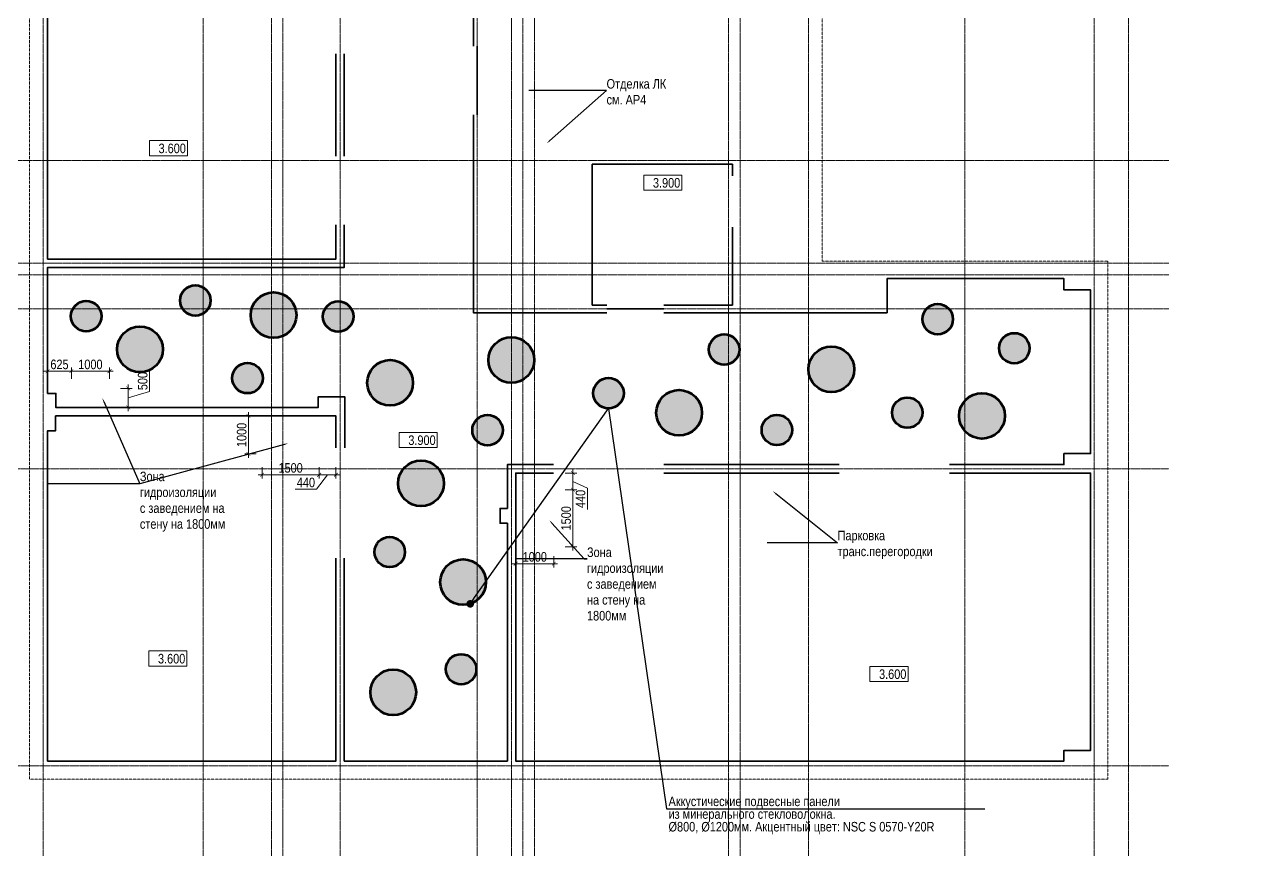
# Model space of a CAD drawing. Header units: millimetres. Extents: x -328335 to 1460319, y -208171 to 164069.
# Drawn here: x -489 to 31545, y 11296 to 32976 of the extents above; entities that cross this region are included whole.
import ezdxf
from ezdxf import colors
from ezdxf.entities.mleader import LeaderData, LeaderLine
from ezdxf.enums import TextEntityAlignment as Align
from ezdxf.math import Vec2, Vec3

# ---------------------------------------------------------------- set-up
doc = ezdxf.new("R2010")
doc.units = ezdxf.units.MM
doc.header["$LTSCALE"] = 0.5
doc.linetypes.add('CENTER', pattern=[50.8, 31.75, -6.35, 6.35, -6.35])
doc.linetypes.add('DASHED', pattern=[19.05, 12.7, -6.35])
doc.layers.get('Defpoints').update_dxf_attribs({"color": 140})
for name, color, linetype, lineweight in [('АИ_Плинтус', 3, 'Continuous', 9), ('АИ_Полы', 1, 'Continuous', 9), ('АИ_Полы_размеры', 7, 'Continuous', 5), ('АР6_потолок_отм', 5, 'Continuous', 5), ('АР6_Раздвижные_пер.', 160, 'Continuous', 5), ('АЦ_Бафы', 8, 'Continuous', 0), ('АЦ_Выноски', 7, 'Continuous', 5), ('АЦ_Стены', 8, 'Continuous', 70)]:
    doc.layers.add(name, color=color, linetype=linetype, lineweight=lineweight)
doc.layers.add('АИ_Т_Профиль', color=2, linetype='Continuous', lineweight=40, true_color=0xffff00)
doc.layers.add('РД_Оси_100', color=7, linetype='Continuous', lineweight=0, true_color=0x525252)
doc.layers.add('АР_Делит', color=120, linetype='Continuous', lineweight=0, plot=False)
doc.styles.add('Arial_Narrow_08', font='ARIALN.TTF', dxfattribs={"width": 0.8})
doc.styles.add('style1', font='ARIALN.TTF')
doc.dimstyles.new('Dim100_ареал', dxfattribs={"dimscale": 100, "dimtxt": 2.5, "dimasz": 1, "dimexe": 1, "dimexo": 1, "dimgap": 0.5, "dimtad": 1, "dimzin": 12, "dimdsep": 46, "dimtxsty": 'style1', "dimblk": 'ARCHTICK', "dimcen": 1, "dimdle": 1, "dimaunit": 1, "dimadec": 0, "dimazin": 3, "dimtfac": 1, "dimtmove": 1, "dimatfit": 3, "dimldrblk": 'OPEN30', "dimfxl": 2, "dimfxlon": 1, "dimtolj": 1, "dimtzin": 0, "dimlwd": 5, "dimlwe": 5, "dimarcsym": 0})

# ---------------------------------------------------------------- blocks, each defined once
blk = doc.blocks.new('СОШ_2200_АР_ОСИ_М100_28.05.24')
at = {"layer": 'АР_Делит', "color": 5, "linetype": 'DASHED'}
blk.add_lwpolyline([(114955, 135155), (114955, -355), (93595.036, -355), (93595.036, 13855), (94145, 13855), (94145, 68320), (66055, 68320), (66055, 13857.73), (83455, 13857.73), (83455, -355), (45245, -355), (45245, 13145), (44695, 13145), (44695, 26755), (45245, 26755), (45245, 68320), (20455, 68320), (20455, 26755), (27955, 26755), (27955, 13145), (-355, 13145), (-355, 100855), (37145, 100855), (37145, 129155)], dxfattribs=at)
at = {"layer": 'РД_Оси_100', "color": 8, "linetype": 'CENTER', "true_color": 0x808080}
for p, q in [((0, -6155), (0, 139938.679)), ((4200, -6155), (4200, 139938.679)), ((20100, -6155), (20100, 139938.679)), ((24200, -6155), (24200, 139938.679)), ((27600, -6155), (27600, 139938.679)), ((29555, 29400), (-5954.958, 29400)), ((-5954.958, 21300), (29555, 21300)), ((-5954.958, 13500), (29555, 13500))]:
    blk.add_line(p, q, dxfattribs=at)
for points in [[(5849.555, 139938.679), (6000, 139538.679), (6000, -6194.559)], [(6300, -6195.83), (6300, 139538.679), (6450, 139938.679)], [(7800, -6155), (7800, 139938.679)], [(11400, 139938.679), (11400, -6155)], [(12000.12, -6155), (12300, -5755), (12300, 139538.679), (12000, 139938.679)], [(12600, -6155), (12600, 139938.679)], [(13200, -6155), (12900, -5755), (12900, 139538.679), (13220.167, 139939.357)], [(17850, 139938.679), (18000, 139538.679), (18000, -6194.092)], [(18300, -6196.31), (18300, 139538.679), (18450, 139938.679)], [(28500, -6155), (28500, 139938.679)], [(29555, 26700), (-5454.958, 26700), (-5954.958, 26850)], [(29555, 26400), (-5454.958, 26400), (-5954.958, 26250)], [(29555, 25500), (-5954.958, 25500)]]:
    blk.add_lwpolyline(points, dxfattribs=at)
blk = doc.blocks.new('Отметка_план')
at = {"color": 7, "lineweight": 5}
blk.add_lwpolyline([(0, 0), (10, 0), (10, 4), (0, 4)], close=True, dxfattribs=at)
at = {"style": 'Arial_Narrow_08', "width": 0.8}
blk.add_attdef('OTMG', text='', height=2.5, dxfattribs=at).set_placement((9.06, 0.7), align=Align.RIGHT)
blk = doc.blocks.new('_ArchTick')
at = {"color": 0, "linetype": 'ByBlock', "const_width": 0.15}
blk.add_lwpolyline([(-0.5, -0.5), (0.5, 0.5)], dxfattribs=at)
blk = doc.blocks.new('*D114')
at = {"layer": 'Defpoints', "color": 0, "transparency": 16777216}
for p in [(12410, 20750), (12410, 19250), (13911, 19250)]:
    blk.add_point(p, dxfattribs=at)
at = {"layer": 'АИ_Полы_размеры', "color": 0, "lineweight": 5, "transparency": 16777216}
for p, q in [((13911, 20850), (13911, 19150)), ((13711, 20750), (14011, 20750)), ((13711, 19250), (14011, 19250))]:
    blk.add_line(p, q, dxfattribs=at)
at = {"layer": 'АИ_Полы_размеры', "color": 0, "lineweight": 5, "transparency": 16777216, "xscale": 100, "yscale": 100, "zscale": 100}
for p, rotation in [((13911, 20750), 90), ((13911, 19250), 270)]:
    blk.add_blockref('_ArchTick', p, dxfattribs=dict(at, rotation=rotation))
at = {"layer": 'АИ_Полы_размеры', "color": 0, "transparency": 16777216, "insert": (13733, 20000), "char_height": 250, "attachment_point": 5, "rotation": 90, "style": 'style1'}
blk.add_mtext('\\A1;1500', dxfattribs=at)
blk = doc.blocks.new('_Open30')
at = {"color": 0, "linetype": 'ByBlock', "lineweight": -2}
for p, q in [((-1, 0.27), (0, 0)), ((0, 0), (-1, -0.27)), ((0, 0), (-1, 0))]:
    blk.add_line(p, q, dxfattribs=at)
blk = doc.blocks.new('*D113')
at = {"layer": 'Defpoints', "color": 0, "transparency": 16777216}
for p in [(12410, 19250), (13410, 19250), (13410, 18808)]:
    blk.add_point(p, dxfattribs=at)
at = {"layer": 'АИ_Полы_размеры', "color": 0, "lineweight": 5, "transparency": 16777216}
for p, q in [((12410, 19008), (12410, 18708)), ((13410, 19008), (13410, 18708)), ((12310, 18808), (13510, 18808))]:
    blk.add_line(p, q, dxfattribs=at)
at = {"layer": 'АИ_Полы_размеры', "color": 0, "lineweight": 5, "transparency": 16777216, "xscale": 100, "yscale": 100, "zscale": 100, "rotation": 180}
blk.add_blockref('_ArchTick', (12410, 18808), dxfattribs=at)
at = {"layer": 'АИ_Полы_размеры', "color": 0, "lineweight": 5, "transparency": 16777216, "xscale": 100, "yscale": 100, "zscale": 100}
blk.add_blockref('_ArchTick', (13410, 18808), dxfattribs=at)
at = {"layer": 'АИ_Полы_размеры', "color": 0, "transparency": 16777216, "insert": (12910, 18985), "char_height": 250, "attachment_point": 5, "style": 'style1'}
blk.add_mtext('\\A1;1000', dxfattribs=at)
blk = doc.blocks.new('*D121')
at = {"layer": 'Defpoints', "color": 0, "transparency": 16777216}
for p in [(5750, 21690), (7250, 21690), (7250, 21144)]:
    blk.add_point(p, dxfattribs=at)
at = {"layer": 'АИ_Полы_размеры', "color": 0, "lineweight": 5, "transparency": 16777216}
for p, q in [((5650, 21144), (7350, 21144)), ((5750, 21344), (5750, 21044)), ((7250, 21344), (7250, 21044))]:
    blk.add_line(p, q, dxfattribs=at)
at = {"layer": 'АИ_Полы_размеры', "color": 0, "lineweight": 5, "transparency": 16777216, "xscale": 100, "yscale": 100, "zscale": 100, "rotation": 180}
blk.add_blockref('_ArchTick', (5750, 21144), dxfattribs=at)
at = {"layer": 'АИ_Полы_размеры', "color": 0, "lineweight": 5, "transparency": 16777216, "xscale": 100, "yscale": 100, "zscale": 100}
blk.add_blockref('_ArchTick', (7250, 21144), dxfattribs=at)
at = {"layer": 'АИ_Полы_размеры', "color": 0, "transparency": 16777216, "insert": (6500, 21322), "char_height": 250, "attachment_point": 5, "style": 'style1'}
blk.add_mtext('\\A1;1500', dxfattribs=at)
blk = doc.blocks.new('*D122')
at = {"layer": 'Defpoints', "color": 0, "transparency": 16777216}
for p in [(5394, 22690), (7250, 22690), (7250, 21690)]:
    blk.add_point(p, dxfattribs=at)
at = {"layer": 'АИ_Полы_размеры', "color": 0, "lineweight": 5, "transparency": 16777216}
for p, q in [((5394, 21590), (5394, 22790)), ((5594, 22690), (5294, 22690)), ((5594, 21690), (5294, 21690))]:
    blk.add_line(p, q, dxfattribs=at)
at = {"layer": 'АИ_Полы_размеры', "color": 0, "lineweight": 5, "transparency": 16777216, "xscale": 100, "yscale": 100, "zscale": 100}
for p, rotation in [((5394, 22690), 90), ((5394, 21690), 270)]:
    blk.add_blockref('_ArchTick', p, dxfattribs=dict(at, rotation=rotation))
at = {"layer": 'АИ_Полы_размеры', "color": 0, "transparency": 16777216, "insert": (5216, 22190), "char_height": 250, "attachment_point": 5, "rotation": 90, "style": 'style1'}
blk.add_mtext('\\A1;1000', dxfattribs=at)
blk = doc.blocks.new('*D144')
at = {"layer": 'Defpoints', "color": 0, "transparency": 16777216}
for p in [(1744, 23864), (744, 22912), (1744, 22912)]:
    blk.add_point(p, dxfattribs=at)
at = {"layer": 'АИ_Полы_размеры', "color": 0, "lineweight": 5, "transparency": 16777216}
for p, q in [((644, 23864), (1844, 23864)), ((744, 23664), (744, 23964)), ((1744, 23664), (1744, 23964))]:
    blk.add_line(p, q, dxfattribs=at)
at = {"layer": 'АИ_Полы_размеры', "color": 0, "lineweight": 5, "transparency": 16777216, "xscale": 100, "yscale": 100, "zscale": 100, "rotation": 180}
blk.add_blockref('_ArchTick', (744, 23864), dxfattribs=at)
at = {"layer": 'АИ_Полы_размеры', "color": 0, "lineweight": 5, "transparency": 16777216, "xscale": 100, "yscale": 100, "zscale": 100}
blk.add_blockref('_ArchTick', (1744, 23864), dxfattribs=at)
at = {"layer": 'АИ_Полы_размеры', "color": 0, "transparency": 16777216, "insert": (1244, 24042), "char_height": 250, "attachment_point": 5, "style": 'style1'}
blk.add_mtext('\\A1;1000', dxfattribs=at)
blk = doc.blocks.new('*D145')
at = {"layer": 'Defpoints', "color": 0, "transparency": 16777216}
for p in [(1744, 23412), (2237, 23412), (1744, 22912)]:
    blk.add_point(p, dxfattribs=at)
at = {"layer": 'АИ_Полы_размеры', "color": 0, "lineweight": 5, "transparency": 16777216}
for p, q in [((2794, 23329), (2794, 23881)), ((2037, 23412), (2337, 23412)), ((2237, 22812), (2237, 23512)), ((2237, 23162), (2794, 23329)), ((2037, 22912), (2337, 22912))]:
    blk.add_line(p, q, dxfattribs=at)
at = {"layer": 'АИ_Полы_размеры', "color": 0, "lineweight": 5, "transparency": 16777216, "xscale": 100, "yscale": 100, "zscale": 100}
for p, rotation in [((2237, 23412), 90), ((2237, 22912), 270)]:
    blk.add_blockref('_ArchTick', p, dxfattribs=dict(at, rotation=rotation))
at = {"layer": 'АИ_Полы_размеры', "color": 0, "transparency": 16777216, "insert": (2617, 23605), "char_height": 250, "attachment_point": 5, "rotation": 90, "style": 'style1'}
blk.add_mtext('\\A1;500', dxfattribs=at)
blk = doc.blocks.new('*D149')
at = {"layer": 'Defpoints', "color": 0, "transparency": 16777216}
for p in [(120, 23864), (120, 23450), (744, 23672)]:
    blk.add_point(p, dxfattribs=at)
at = {"layer": 'АИ_Полы_размеры', "color": 0, "lineweight": 5, "transparency": 16777216}
for p, q in [((844, 23864), (20, 23864)), ((120, 23664), (120, 23964)), ((744, 23772), (744, 23964))]:
    blk.add_line(p, q, dxfattribs=at)
at = {"layer": 'АИ_Полы_размеры', "color": 0, "lineweight": 5, "transparency": 16777216, "xscale": 100, "yscale": 100, "zscale": 100, "rotation": 180}
blk.add_blockref('_ArchTick', (120, 23864), dxfattribs=at)
at = {"layer": 'АИ_Полы_размеры', "color": 0, "lineweight": 5, "transparency": 16777216, "xscale": 100, "yscale": 100, "zscale": 100}
blk.add_blockref('_ArchTick', (744, 23864), dxfattribs=at)
at = {"layer": 'АИ_Полы_размеры', "color": 0, "transparency": 16777216, "insert": (432, 24042), "char_height": 250, "attachment_point": 5, "style": 'style1'}
blk.add_mtext('\\A1;625', dxfattribs=at)
blk = doc.blocks.new('*D181')
at = {"layer": 'Defpoints', "color": 0, "transparency": 16777216}
for p in [(7250, 21690), (7690, 21690), (7690, 21144)]:
    blk.add_point(p, dxfattribs=at)
at = {"layer": 'АИ_Полы_размеры', "color": 0, "lineweight": 5, "transparency": 16777216}
for p, q in [((7150, 21144), (7790, 21144)), ((7470, 21144), (7182, 20764)), ((7250, 21344), (7250, 21044)), ((7690, 21344), (7690, 21044)), ((7182, 20764), (6622, 20764))]:
    blk.add_line(p, q, dxfattribs=at)
at = {"layer": 'АИ_Полы_размеры', "color": 0, "lineweight": 5, "transparency": 16777216, "xscale": 100, "yscale": 100, "zscale": 100, "rotation": 180}
blk.add_blockref('_ArchTick', (7250, 21144), dxfattribs=at)
at = {"layer": 'АИ_Полы_размеры', "color": 0, "lineweight": 5, "transparency": 16777216, "xscale": 100, "yscale": 100, "zscale": 100}
blk.add_blockref('_ArchTick', (7690, 21144), dxfattribs=at)
at = {"layer": 'АИ_Полы_размеры', "color": 0, "transparency": 16777216, "insert": (6902, 20941), "char_height": 250, "attachment_point": 5, "style": 'style1'}
blk.add_mtext('\\A1;440', dxfattribs=at)
blk = doc.blocks.new('*D185')
at = {"layer": 'Defpoints', "color": 0, "transparency": 16777216}
for p in [(13410, 21190), (13911, 21190), (13410, 20750)]:
    blk.add_point(p, dxfattribs=at)
at = {"layer": 'АИ_Полы_размеры', "color": 0, "lineweight": 5, "transparency": 16777216}
for p, q in [((13711, 21190), (14011, 21190)), ((13911, 20650), (13911, 21290)), ((13911, 20970), (14291, 20788)), ((13711, 20750), (14011, 20750)), ((14291, 20788), (14291, 20227))]:
    blk.add_line(p, q, dxfattribs=at)
at = {"layer": 'АИ_Полы_размеры', "color": 0, "lineweight": 5, "transparency": 16777216, "xscale": 100, "yscale": 100, "zscale": 100}
for p, rotation in [((13911, 21190), 90), ((13911, 20750), 270)]:
    blk.add_blockref('_ArchTick', p, dxfattribs=dict(at, rotation=rotation))
at = {"layer": 'АИ_Полы_размеры', "color": 0, "transparency": 16777216, "insert": (14113, 20508), "char_height": 250, "attachment_point": 5, "rotation": 90, "style": 'style1'}
blk.add_mtext('\\A1;440', dxfattribs=at)
blk = doc.blocks.new('Баф_ж2_1200')
at = {"layer": 'АЦ_Стены', "true_color": 0xfdb230}
h = blk.add_hatch(color=40, dxfattribs=at)
h.dxf.hatch_style = 1
h.paths.add_polyline_path([(600, 0, 1), (-600, 0, 1)])
at = {"layer": 'АЦ_Стены', "color": 40, "true_color": 0xfdb230}
blk.add_circle((0, 0), 600, dxfattribs=at)
blk = doc.blocks.new('Баф_ж2_800')
at = {"layer": 'АЦ_Стены', "true_color": 0xfdb230}
h = blk.add_hatch(color=40, dxfattribs=at)
h.dxf.hatch_style = 1
h.paths.add_polyline_path([(400, 0, 1), (-400, 0, 1)])
at = {"layer": 'АЦ_Стены', "color": 40, "true_color": 0xfdb230}
blk.add_circle((0, 0), 400, dxfattribs=at)
blk = doc.blocks.new('_Dot')
at = {"color": 0, "linetype": 'ByBlock', "lineweight": -2}
blk.add_line((-0.5, 0), (-1, 0), dxfattribs=at)
at = {"color": 0, "linetype": 'ByBlock', "const_width": 0.5}
blk.add_lwpolyline([(-0.25, 0, 1), (0.25, 0, 1)], format="xyb", close=True, dxfattribs=at)

msp = doc.modelspace()

# ---------------------------------------------------------------- linework, layer by layer
at = {"layer": 'АИ_Плинтус', "color": 24, "linetype": 'ByBlock', "lineweight": 35, "true_color": 0xa52900}
for points in [[(7690, 35100), (7690, 35900), (311.168, 35899.904), (310.939, 34999.946), (120, 34999.995), (120, 26809.995), (7690, 26810), (7690, 27710)], [(11300, 32400), (11299.963, 33939.286), (12190, 33940.51), (12190, 34500)], [(7690, 29510), (7690, 32200)], [(7910, 32200), (7910, 29510)], [(14800, 25400), (11300, 25400), (11300, 30600)], [(7910, 27710), (7910, 26589.998), (120, 26589.992), (120, 23280), (340.343, 23279.796), (340.343, 22910), (7219.125, 22910.045), (7219.125, 23190.177), (7925.013, 23190.134), (7925.013, 21850.001)], [(23800, 21410), (26800, 21410), (26800, 21700), (27500, 21700), (27500, 26000), (26800, 26000), (26800, 26300), (22160, 26300), (22160, 25400), (16300, 25400)], [(7690, 21850), (7690, 22690), (330, 22690), (330, 22299.35), (120, 22299.35), (120, 13620), (7690, 13620), (7690, 18950)], [(7910, 18950), (7910, 13620), (12190, 13620), (12190, 19870), (11999.263, 19870.44), (12000.161, 20260.031), (12190, 20259.943), (12190, 21410), (13400, 21410)], [(13400, 21190), (12410, 21190), (12410, 13620), (26800, 13620), (26800, 13900), (27500, 13900), (27500, 21190), (23800, 21190)], [(16300, 21410), (20900, 21410)], [(20900, 21190), (16300, 21190)]]:
    msp.add_lwpolyline(points, dxfattribs=at)
at = {"layer": 'АИ_Плинтус', "color": 160, "linetype": 'ByBlock', "lineweight": 35, "true_color": 0x003fff}
for points in [[(14800, 25600), (14420, 25600), (14420, 29300), (18100, 29300), (18100, 29000)], [(18100, 27650), (18100, 25600), (16300, 25600)]]:
    msp.add_lwpolyline(points, dxfattribs=at)
at = {"layer": 'АИ_Т_Профиль', "linetype": 'ByBlock', "lineweight": 35}
for points in [[(11400, 30600), (11400, 32400)], [(14800, 25500), (16300, 25500)]]:
    msp.add_lwpolyline(points, dxfattribs=at)

# ---------------------------------------------------------------- block references
at = {"layer": 'АР6_потолок_отм'}
ref = msp.add_blockref('Отметка_план', (2791.961, 29523.599), dxfattribs=dict(at, xscale=100, yscale=100, zscale=100))
ref.add_attrib('OTMG', '3.600', dxfattribs={"layer": '0', "color": 0, "height": 250, "style": 'style1'}).set_placement((3749.378, 29843.416), align=Align.TOP_RIGHT)
ref = msp.add_blockref('Отметка_план', (15771.961, 28618.12), dxfattribs=dict(at, xscale=100, yscale=100, zscale=100))
ref.add_attrib('OTMG', '3.900', dxfattribs={"layer": '0', "color": 0, "height": 250, "style": 'style1'}).set_placement((16729.379, 28937.936), align=Align.TOP_RIGHT)
ref = msp.add_blockref('Отметка_план', (9349.85, 21856.854), dxfattribs=dict(at, xscale=100, yscale=100, zscale=100))
ref.add_attrib('OTMG', '3.900', dxfattribs={"layer": '0', "color": 0, "height": 250, "style": 'style1'}).set_placement((10307.268, 22176.67), align=Align.TOP_RIGHT)
ref = msp.add_blockref('Отметка_план', (2777.104, 16117.313), dxfattribs=dict(at, xscale=100, yscale=100, zscale=100))
ref.add_attrib('OTMG', '3.600', dxfattribs={"layer": '0', "color": 0, "height": 250, "style": 'style1'}).set_placement((3734.522, 16437.13), align=Align.TOP_RIGHT)
ref = msp.add_blockref('Отметка_план', (21708.716, 15710.533), dxfattribs=dict(at, xscale=100, yscale=100, zscale=100))
ref.add_attrib('OTMG', '3.600', dxfattribs={"layer": '0', "color": 0, "height": 250, "style": 'style1'}).set_placement((22666.134, 16030.349), align=Align.TOP_RIGHT)
at = {"layer": 'АЦ_Бафы'}
for name, p in [('Баф_ж2_800', (3999.303, 25722.247)), ('Баф_ж2_800', (1134.168, 25309.33)), ('Баф_ж2_1200', (6052.822, 25337.06)), ('Баф_ж2_800', (7749.755, 25300.955)), ('Баф_ж2_800', (23488.659, 25231.84)), ('Баф_ж2_1200', (2545.304, 24439.951)), ('Баф_ж2_1200', (12293.282, 24158.55)), ('Баф_ж2_800', (17882.551, 24433.484)), ('Баф_ж2_800', (25498.433, 24467.754)), ('Баф_ж2_1200', (20695.011, 23913.883)), ('Баф_ж2_800', (5367.341, 23683.467)), ('Баф_ж2_1200', (9110.898, 23559.193)), ('Баф_ж2_800', (14845.664, 23287.072)), ('Баф_ж2_1200', (16698.072, 22772.108)), ('Баф_ж2_800', (22689.383, 22775.301)), ('Баф_ж2_1200', (24651.166, 22690.553)), ('Баф_ж2_800', (11671.262, 22315.007)), ('Баф_ж2_800', (19267.237, 22320.285)), ('Баф_ж2_1200', (9924.045, 20917.68)), ('Баф_ж2_800', (9101.925, 19113.724)), ('Баф_ж2_1200', (11028.604, 18323.298)), ('Баф_ж2_800', (10975.602, 16034.292)), ('Баф_ж2_1200', (9193.274, 15428.081))]:
    msp.add_blockref(name, p, dxfattribs=at)
at = {"layer": 'РД_Оси_100'}
msp.add_blockref('СОШ_2200_АР_ОСИ_М100_28.05.24', (0, 0), dxfattribs=at)

# ---------------------------------------------------------------- dimensions: what is measured, and where the dimension line sits
at = {"layer": 'АИ_Полы_размеры'}
dim = msp.add_linear_dim(base=(120, 23864.347), p1=(744.178, 23671.628), p2=(120, 23450), text='625', dimstyle='Dim100_ареал', dxfattribs=at)
dim.commit()
dim.dimension.update_dxf_attribs({"geometry": '*D149', "text_midpoint": (432.089, 24041.99)})
for base, p1, p2, picture, middle in [((1744.178, 23864.347), (744.178, 22911.737), (1744.178, 22911.737), '*D144', (1244.178, 24041.99)), ((7250, 21143.915), (5750, 21690), (7250, 21690), '*D121', (6500, 21321.558)), ((13410, 18807.636), (12410, 19250), (13410, 19250), '*D113', (12910, 18985.279))]:
    dim = msp.add_linear_dim(base=base, p1=p1, p2=p2, dimstyle='Dim100_ареал', dxfattribs=at)
    dim.commit()
    dim.dimension.update_dxf_attribs({"geometry": picture, "text_midpoint": middle})
for base, p1, p2, angle, picture, middle in [((2236.543, 23411.737), (1744.178, 22911.737), (1744.178, 23411.737), 90, '*D145', (2616.829, 23379.116)), ((5393.918, 22690), (7250, 21690), (7250, 22690), 90, '*D122', (5216.275, 22190)), ((13910.613, 19250), (12410, 20750), (12410, 19250), 270, '*D114', (13732.97, 20000))]:
    dim = msp.add_linear_dim(base=base, p1=p1, p2=p2, angle=angle, dimstyle='Dim100_ареал', dxfattribs=at)
    dim.commit()
    dim.dimension.update_dxf_attribs({"geometry": picture, "text_midpoint": middle})
dim = msp.add_linear_dim(base=(7690, 21143.915), p1=(7250, 21690), p2=(7690, 21690), dimstyle='Dim100_ареал', dxfattribs=at)
dim.commit()
dim.dimension.update_dxf_attribs({"geometry": '*D181', "text_midpoint": (7132.133, 20763.628), "dimtype": 160})
dim = msp.add_linear_dim(base=(13910.613, 21190), p1=(13410, 20750), p2=(13410, 21190), angle=90, dimstyle='Dim100_ареал', dxfattribs=at)
dim.commit()
dim.dimension.update_dxf_attribs({"geometry": '*D185', "text_midpoint": (14290.9, 20737.721), "dimtype": 160})

# ---------------------------------------------------------------- leaders
at = {"layer": 'АИ_Полы', "color": 7, "lineweight": 0}
ml = msp.add_multileader_mtext('Standard', dxfattribs=at)
ml.set_content('Отделка ЛК \\Pсм. АР4', color=7, style='style1')
ml.set_leader_properties()
ml.build(insert=Vec2(0, 0))
ml.multileader.update_dxf_attribs({"text_left_attachment_type": 6, "text_right_attachment_type": 6, "dogleg_length": 0.36, "arrow_head_size": 100})
ctx = ml.context
ctx.base_point, ctx.char_height, ctx.arrow_head_size, ctx.landing_gap_size, ctx.plane_origin = Vec3(14795.448, 31238.96), 250, 100, 0, Vec3(87155.881, 12533.354)
ctx.left_attachment, ctx.right_attachment = 6, 6
notes = []
notes.append((ctx, [(0, (1, 1, 0), (14795.088, 31238.96), (1, 0), 0.36, [(1, [(13223.874, 29849.579)], 0, [])])]))
ctx.mtext.insert, ctx.mtext.rotation, ctx.mtext.width, ctx.mtext.defined_height, ctx.mtext.flow_direction = Vec3(14795.448, 31538.96), 6.283185307, 2384.53574, 799.326, 5
ml = msp.add_multileader_mtext('Standard', dxfattribs=at)
ml.set_content('Зона гидроизоляции\\Pс заведением на стену на 1800мм', color=7, style='style1')
ml.set_leader_properties()
ml.build(insert=Vec2(0, 0))
ml.multileader.update_dxf_attribs({"text_left_attachment_type": 6, "text_right_attachment_type": 6, "dogleg_length": 0.36, "arrow_head_size": 100})
ctx = ml.context
ctx.base_point, ctx.char_height, ctx.arrow_head_size, ctx.landing_gap_size, ctx.plane_origin = Vec3(2543.262, 20902.442), 250, 100, 0, Vec3(74907.739, 3935.585)
ctx.left_attachment, ctx.right_attachment = 6, 6
notes.append((ctx, [(0, (1, 1, 0), (2542.902, 20902.442), (1, 0), 0.36, [(0, [(6435.618, 21969.571)], 0, []), (1, [(1556.234, 23160.329)], 0, [])])]))
ctx.mtext.insert, ctx.mtext.rotation, ctx.mtext.width, ctx.mtext.defined_height, ctx.mtext.flow_direction = Vec3(2543.262, 21225.941), 6.283185307, 2384.53574, 799.326, 5
ml = msp.add_multileader_mtext('Standard', dxfattribs=at)
ml.set_content('Зона гидроизоляции\\Pс заведением на стену на 1800мм', color=7, style='style1')
ml.set_leader_properties()
ml.build(insert=Vec2(0, 0))
ml.multileader.update_dxf_attribs({"text_left_attachment_type": 6, "text_right_attachment_type": 6, "dogleg_length": 0.36, "arrow_head_size": 100})
ctx = ml.context
ctx.base_point, ctx.char_height, ctx.arrow_head_size, ctx.landing_gap_size, ctx.plane_origin = Vec3(14281.285, 18932.982), 250, 100, 0, Vec3(81765.349, 1913.693)
ctx.left_attachment, ctx.right_attachment = 6, 6
notes.append((ctx, [(0, (1, 1, 0), (14208.191, 18932.982), (1, 0), 73.094, [(0, [(13293.227, 19947.679)], 0, [])])]))
ctx.mtext.insert, ctx.mtext.rotation, ctx.mtext.width, ctx.mtext.defined_height, ctx.mtext.flow_direction = Vec3(14281.285, 19232.982), 6.283185307, 1831.10562, 363.96, 5
at = {"layer": 'АР6_Раздвижные_пер.', "lineweight": 0}
ml = msp.add_multileader_mtext('Standard', dxfattribs=at)
ml.set_content('Парковка \\Pтранс.перегородки', color=256, style='style1')
ml.set_leader_properties()
ml.build(insert=Vec2(0, 0))
ml.multileader.update_dxf_attribs({"text_left_attachment_type": 6, "text_right_attachment_type": 6, "dogleg_length": 0.36, "arrow_head_size": 100})
ctx = ml.context
ctx.base_point, ctx.char_height, ctx.arrow_head_size, ctx.landing_gap_size, ctx.plane_origin = Vec3(20859.454, 19353.024), 250, 100, 0, Vec3(81765.349, 111.414)
ctx.left_attachment, ctx.right_attachment = 6, 6
notes.append((ctx, [(0, (1, 1, 0), (20859.094, 19353.024), (1, 0), 0.36, [(1, [(19162.709, 20710)], 0, [])])]))
ctx.mtext.insert, ctx.mtext.rotation, ctx.mtext.width, ctx.mtext.defined_height, ctx.mtext.flow_direction = Vec3(20859.454, 19672.431), 6.283185307, 1831.10562, 363.96, 5
at = {"layer": 'АЦ_Выноски'}
ml = msp.add_multileader_mtext('Standard', dxfattribs=at)
ml.set_content('\\pxa0.66667;Аккустические подвесные панели \\Pиз минерального стекловолокна. \\P\\pt10;%%C800, %%C1200мм. Акцентный цвет: {\\C240;\\c2367469;NSC S 0570-Y20R}', color=256, style='style1')
ml.set_leader_properties(color=256)
ml.set_arrow_properties(name='DOT')
ml.build(insert=Vec2(0, 0))
ml.multileader.update_dxf_attribs({"has_dogleg": 0, "text_left_attachment_type": 6, "text_right_attachment_type": 6, "arrow_head_size": 200, "scale": 100})
ctx = ml.context
ctx.base_point, ctx.scale, ctx.char_height, ctx.arrow_head_size, ctx.landing_gap_size, ctx.plane_origin, ctx.plane_x_axis, ctx.plane_y_axis = Vec3(16372.028, 12369.827), 100, 250, 200, 50, Vec3(13858, 9827.527), Vec3(1, 0.00000001), Vec3(-0.00000001, 1)
ctx.left_attachment, ctx.right_attachment = 6, 6
notes.append((ctx, [(1, (1, 1, 0), (15572.028, 12369.827), (1, 0.00000001), 800, [(1, [(11214.92, 17752.959), (14845.664, 22887.072)], 0, [])])]))
ctx.mtext.insert, ctx.mtext.text_direction, ctx.mtext.rotation, ctx.mtext.width, ctx.mtext.line_spacing_factor, ctx.mtext.flow_direction = Vec3(16422.028, 12689.233), Vec3(1, 0.00000001), 0.00000001, 11047.033, 0.8, 5
for ctx, leaders in notes:
    for number, flags, end, landing, length, lines in leaders:
        leader = LeaderData()
        leader.index, (leader.has_last_leader_line, leader.has_dogleg_vector, leader.attachment_direction) = number, flags
        leader.last_leader_point, leader.dogleg_vector, leader.dogleg_length = Vec3(end), Vec3(landing), length
        for number, points, colour, breaks in lines:
            line = LeaderLine()
            line.index, line.vertices, line.color, line.breaks = number, Vec3.list(points), colors.encode_raw_color(colour), breaks
            leader.lines.append(line)
        ctx.leaders.append(leader)

doc.saveas('drawing.dxf')
